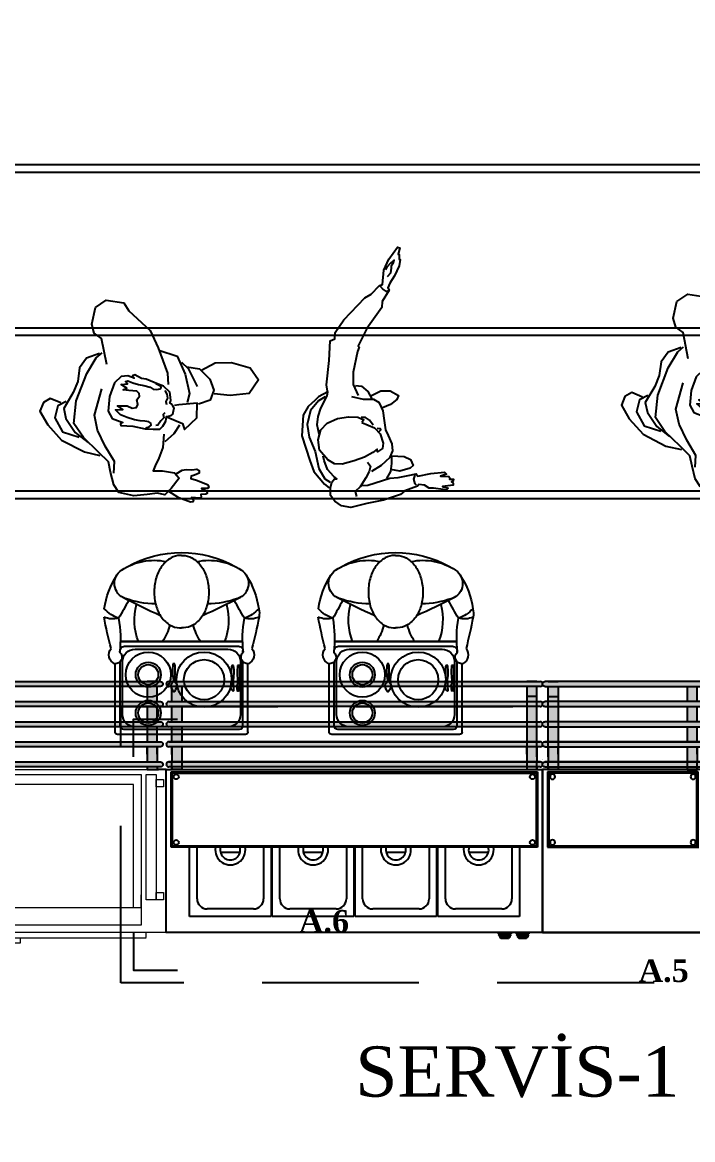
# Model space of a CAD drawing. Header units: millimetres. Extents: x 322668 to 332469, y 13187 to 20117.
# Drawn here: x 327854 to 328121.2, y 16097.1 to 16542 of the extents above; entities that cross this region are included whole.
import ezdxf
from ezdxf.enums import TextEntityAlignment as Align

# ---------------------------------------------------------------- set-up
doc = ezdxf.new("R2010")
doc.units = ezdxf.units.MM
doc.header["$LTSCALE"] = 50
doc.header["$MEASUREMENT"] = 0
doc.header["$PDMODE"] = 3
doc.header["$PDSIZE"] = -0.5
doc.linetypes.add('HIDDEN', pattern=[0.375, 0.25, -0.125])
doc.layers.get('0').update_dxf_attribs({"linetype": 'CONTINUOUS'})
doc.layers.get('DEFPOINTS').update_dxf_attribs({"linetype": 'CONTINUOUS'})
for name, color, linetype in [('alüminyum', 30, 'CONTINUOUS'), ('MIM_DOSEME', 7, 'CONTINUOUS'), ('MIM_OLCU-DIS', 1, 'CONTINUOUS'), ('OC-Mutfak_Ekipman', 252, 'CONTINUOUS'), ('OC-Tretuar', 70, 'CONTINUOUS')]:
    doc.layers.add(name, color=color, linetype=linetype)
doc.styles.add('OLCU', font='TSIMPLEX.SHX', dxfattribs={"width": 0.7})
doc.styles.add('REF', font='calibri.ttf', dxfattribs={"height": 10})
doc.styles.add('ROMANS', font='romans.shx')
doc.dimstyles.new('200-OLCU-DIŞ', dxfattribs={"dimtxt": 30, "dimasz": 10, "dimexe": 0, "dimexo": 0, "dimgap": 10, "dimtad": 1, "dimdec": 1, "dimdsep": 46, "dimtxsty": 'OLCU', "dimblk1": 'DOT', "dimblk2": 'DOT', "dimsah": 1, "dimcen": 0, "dimclrd": 7, "dimclre": 7, "dimclrt": 4, "dimadec": 0, "dimazin": 0, "dimtfac": 1, "dimtdec": 1, "dimtix": 1, "dimtmove": 2, "dimatfit": 3, "dimldrblk": 'DOT', "dimfxl": 0, "dimtolj": 1, "dimarcsym": 0})

# ---------------------------------------------------------------- blocks, each defined once
blk = doc.blocks.new('_DOT')
at = {"color": 0, "linetype": 'ByBlock'}
blk.add_line((-0.5, 0), (-1, 0), dxfattribs=at)
at = {"color": 0, "linetype": 'ByBlock', "const_width": 0.5}
blk.add_lwpolyline([(-0.25, 0, 1), (0.25, 0, 1)], format="xyb", close=True, dxfattribs=at)
blk = doc.blocks.new('*D159')
at = {"layer": 'DEFPOINTS', "color": 0}
for p in [(329577.75, 18407.96, -57.5), (327588.54, 14893), (330092.59, 14893)]:
    blk.add_point(p, dxfattribs=at)
at = {"layer": 'MIM_OLCU-DIS', "color": 7, "lineweight": -2}
for p, q in [((330052.83, 18407.96), (330092.59, 18407.96)), ((330092.59, 18397.96), (330092.59, 14903)), ((330052.59, 14893), (330092.59, 14893))]:
    blk.add_line(p, q, dxfattribs=at)
at = {"layer": 'MIM_OLCU-DIS', "color": 7, "lineweight": -2, "xscale": 10, "yscale": 10, "zscale": 10}
for p, rotation in [((330092.59, 18407.96), 90), ((330092.59, 14893), 270)]:
    blk.add_blockref('_DOT', p, dxfattribs=dict(at, rotation=rotation))
at = {"layer": 'MIM_OLCU-DIS', "color": 4, "insert": (330067.59, 16650.48), "char_height": 30, "attachment_point": 5, "rotation": 90, "style": 'OLCU'}
blk.add_mtext('\\A1;3515', dxfattribs=at)
blk = doc.blocks.new('ghggfhh')
at = {"color": 7}
blk.add_lwpolyline([(1188.71, 1333.35), (1193.71, 1333.35), (1193.71, 1333.87), (1188.71, 1333.87)], close=True, dxfattribs=at)
blk.add_lwpolyline([(1188.71, 1333), (1189.21, 1332.53), (1189.21, 1332.51, 0.414214), (1190.21, 1331.51), (1192.21, 1331.51, 0.414214), (1193.21, 1332.51), (1193.21, 1332.53), (1193.71, 1333)], format="xyb", dxfattribs=at)
for points in [[(1188.71, 1333), (1190.71, 1333)], [(1189.35, 1332.74), (1193.07, 1332.74)], [(1189.46, 1332.51), (1192.96, 1332.51)], [(1189.5, 1332.27), (1192.92, 1332.27)], [(1189.62, 1332.04), (1192.79, 1332.04)], [(1189.97, 1331.8), (1192.45, 1331.8)], [(1190.71, 1333.35), (1190.71, 1333)], [(1191.71, 1333.35), (1191.71, 1333)], [(1191.71, 1333), (1193.71, 1333)]]:
    blk.add_lwpolyline(points, dxfattribs=at)
blk = doc.blocks.new('SICAK SERVİS ÜNİTESİ-150X70X85-155')
at = {"layer": 'OC-Mutfak_Ekipman'}
h = blk.add_hatch(color=54, dxfattribs=at)
h.dxf.hatch_style = 1
h.paths.add_polyline_path([(327235.64, 17655.41), (327231.64, 17655.41), (327231.64, 17649.41), (327235.64, 17649.41)])
h.paths.add_polyline_path([(327235.64, 17647.41), (327231.64, 17647.41), (327231.64, 17641.41), (327235.64, 17641.41)])
h.paths.add_polyline_path([(327231.64, 17633.41), (327235.64, 17633.41), (327235.64, 17639.41), (327231.64, 17639.41)])
h.paths.add_polyline_path([(327235.64, 17631.41), (327231.64, 17631.41), (327231.64, 17625.41), (327235.64, 17625.41)])
h.paths.add_polyline_path([(327235.64, 17623.41), (327231.64, 17623.41), (327231.64, 17622.41), (327235.64, 17622.41)])
h.paths.add_polyline_path([(327090.16, 17649.4), (327094.16, 17649.4), (327094.16, 17655.4), (327090.16, 17655.4)])
h.paths.add_polyline_path([(327094.16, 17647.4), (327090.16, 17647.4), (327090.16, 17641.4), (327094.16, 17641.4)])
h.paths.add_polyline_path([(327094.16, 17639.4), (327090.16, 17639.4), (327090.16, 17633.4), (327094.16, 17633.4)])
h.paths.add_polyline_path([(327094.16, 17631.4), (327090.16, 17631.4), (327090.16, 17625.4), (327094.16, 17625.4)])
h.paths.add_polyline_path([(327094.16, 17623.4), (327090.16, 17623.4), (327090.16, 17622.4), (327094.16, 17622.4)])
at = {"layer": 'OC-Tretuar'}
h = blk.add_hatch(color=54, dxfattribs=at)
h.dxf.hatch_style = 1
h.paths.add_polyline_path([(327236.9, 17655.41, 0.414204), (327237.9, 17656.41, 0.414217), (327236.9, 17657.41), (327088.9, 17657.4, 0.41421), (327087.9, 17656.4, 0.414223), (327088.9, 17655.4)])
h.paths.add_polyline_path([(327236.9, 17647.41, 0.41421), (327237.9, 17648.41, 0.414223), (327236.9, 17649.41), (327088.9, 17649.4, 0.414204), (327087.9, 17648.4, 0.414217), (327088.9, 17647.4)])
h.paths.add_polyline_path([(327236.9, 17639.41, 0.41421), (327237.9, 17640.41, 0.414217), (327236.9, 17641.41), (327088.9, 17641.4, 0.41421), (327087.9, 17640.4, 0.414217), (327088.9, 17639.4)])
h.paths.add_polyline_path([(327088.9, 17633.4, 0.41421), (327087.9, 17632.4, 0.414217), (327088.9, 17631.4), (327236.9, 17631.41, 0.41421), (327237.9, 17632.41, 0.414217), (327236.9, 17633.41)])
h.paths.add_polyline_path([(327236.9, 17623.41, 0.41421), (327237.9, 17624.41, 0.414217), (327236.9, 17625.41), (327088.9, 17625.4, 0.41421), (327087.9, 17624.4, 0.414217), (327088.9, 17623.4)])
at = {"layer": 'OC-Mutfak_Ekipman', "color": 54}
for p, q in [((327087.9, 17656.4), (327087.9, 17656.4)), ((327088.9, 17657.4), (327236.9, 17657.41)), ((327236.9, 17655.41), (327088.9, 17655.4)), ((327090.16, 17657.4), (327094.16, 17657.4)), ((327090.16, 17649.4), (327090.16, 17655.4)), ((327094.16, 17655.4), (327094.16, 17649.4)), ((327235.64, 17657.41), (327231.64, 17657.41)), ((327231.64, 17655.41), (327231.64, 17649.41)), ((327235.64, 17649.41), (327235.64, 17655.41)), ((327237.76, 17656.41), (327237.76, 17656.41)), ((327237.9, 17656.41), (327237.9, 17656.41)), ((327235.64, 17651.41), (327231.64, 17651.41)), ((327087.9, 17648.4), (327087.9, 17648.4)), ((327088.9, 17649.4), (327236.9, 17649.41)), ((327236.9, 17647.41), (327088.9, 17647.4)), ((327090.16, 17641.4), (327090.16, 17647.4)), ((327094.16, 17647.4), (327094.16, 17641.4)), ((327231.64, 17649.41), (327231.64, 17643.41)), ((327231.64, 17647.41), (327231.64, 17641.41)), ((327235.64, 17643.41), (327235.64, 17649.41)), ((327235.64, 17641.41), (327235.64, 17647.41)), ((327237.76, 17648.41), (327237.76, 17648.41)), ((327237.9, 17648.41), (327237.9, 17648.41)), ((327088.9, 17641.4), (327236.9, 17641.41)), ((327231.64, 17641.41), (327231.64, 17635.41)), ((327235.64, 17635.41), (327235.64, 17641.41)), ((327087.9, 17640.4), (327087.9, 17640.4)), ((327236.9, 17639.41), (327088.9, 17639.4)), ((327090.16, 17633.4), (327090.16, 17639.4)), ((327094.16, 17639.4), (327094.16, 17633.4)), ((327231.64, 17639.41), (327231.64, 17633.41)), ((327235.64, 17633.41), (327235.64, 17639.41)), ((327237.76, 17640.41), (327237.76, 17640.41)), ((327237.9, 17640.41), (327237.9, 17640.41)), ((327087.9, 17632.4), (327087.9, 17632.4)), ((327236.9, 17633.41), (327088.9, 17633.4)), ((327088.9, 17633.4), (327236.9, 17633.41)), ((327231.64, 17633.41), (327231.64, 17627.41)), ((327235.64, 17627.41), (327235.64, 17633.41)), ((327237.76, 17632.41), (327237.76, 17632.41)), ((327237.9, 17632.41), (327237.9, 17632.41)), ((327236.9, 17631.41), (327088.9, 17631.4)), ((327090.16, 17628.4), (327090.16, 17631.4)), ((327090.16, 17631.4), (327090.16, 17625.4)), ((327094.16, 17631.4), (327094.16, 17628.4)), ((327094.16, 17631.4), (327094.16, 17625.4)), ((327231.64, 17631.41), (327231.64, 17628.41)), ((327231.64, 17628.41), (327231.64, 17631.41)), ((327231.64, 17631.41), (327231.64, 17625.41)), ((327235.64, 17628.41), (327235.64, 17631.41)), ((327235.64, 17631.41), (327235.64, 17628.41)), ((327235.64, 17631.41), (327235.64, 17625.41)), ((327087.9, 17624.4), (327087.9, 17624.4)), ((327236.9, 17625.41), (327088.9, 17625.4)), ((327088.9, 17625.4), (327236.9, 17625.41)), ((327236.9, 17623.41), (327088.9, 17623.4)), ((327090.16, 17622.4), (327090.16, 17625.4)), ((327090.16, 17623.4), (327090.16, 17622.4)), ((327094.16, 17625.4), (327094.16, 17622.4)), ((327094.16, 17623.4), (327094.16, 17622.4)), ((327231.64, 17625.41), (327231.64, 17622.41)), ((327231.64, 17623.41), (327231.64, 17622.41)), ((327235.64, 17622.41), (327235.64, 17625.41)), ((327235.64, 17623.41), (327235.64, 17622.41)), ((327237.76, 17626.41), (327237.76, 17626.41)), ((327237.76, 17624.41), (327237.76, 17624.41)), ((327237.9, 17624.41), (327237.9, 17624.41)), ((327087.85, 17622.4), (327237.85, 17622.41)), ((327087.85, 17622.4), (327237.6, 17622.41)), ((327089.85, 17621.4), (327235.85, 17621.41)), ((327089.85, 17591.4), (327089.85, 17621.4)), ((327094.16, 17622.4), (327090.16, 17622.4)), ((327090.16, 17622.4), (327094.16, 17622.4)), ((327090.35, 17620.9), (327235.35, 17620.91)), ((327090.35, 17591.9), (327090.35, 17620.9)), ((327231.64, 17622.41), (327235.64, 17622.41)), ((327231.64, 17622.41), (327235.64, 17622.41)), ((327235.35, 17620.91), (327235.35, 17591.91)), ((327235.85, 17621.41), (327235.85, 17591.41)), ((327237.85, 17622.41), (327237.86, 17557.41)), ((327237.86, 17557.41), (327237.85, 17622.41)), ((327235.35, 17591.91), (327090.35, 17591.9)), ((327235.85, 17591.41), (327089.85, 17591.4)), ((327097.17, 17563.86), (327097.17, 17591.4)), ((327100.17, 17570.86), (327100.17, 17591.4)), ((327109.54, 17589.4), (327117.3, 17589.4)), ((327119.28, 17591.4), (327111.56, 17591.4)), ((327126.67, 17591.4), (327126.67, 17570.86)), ((327129.67, 17591.4), (327129.67, 17563.86)), ((327130.17, 17563.86), (327130.17, 17591.4)), ((327133.17, 17570.86), (327133.17, 17591.4)), ((327142.54, 17589.4), (327150.3, 17589.4)), ((327152.28, 17591.41), (327144.56, 17591.41)), ((327159.67, 17591.4), (327159.67, 17570.86)), ((327162.67, 17591.4), (327162.67, 17563.86)), ((327163.17, 17563.86), (327163.17, 17591.4)), ((327166.17, 17570.86), (327166.17, 17591.4)), ((327175.54, 17589.4), (327183.3, 17589.4)), ((327185.28, 17591.41), (327177.56, 17591.41)), ((327192.67, 17591.41), (327192.67, 17570.86)), ((327195.67, 17591.41), (327195.67, 17563.86)), ((327196.17, 17563.86), (327196.17, 17591.41)), ((327199.17, 17570.86), (327199.17, 17591.41)), ((327208.54, 17589.41), (327216.3, 17589.41)), ((327218.28, 17591.41), (327210.56, 17591.41)), ((327225.67, 17591.41), (327225.67, 17570.87)), ((327228.67, 17591.41), (327228.67, 17563.87)), ((327122.67, 17566.86), (327104.17, 17566.86)), ((327155.67, 17566.86), (327137.17, 17566.86)), ((327188.67, 17566.86), (327170.17, 17566.86)), ((327221.67, 17566.87), (327203.17, 17566.86)), ((327129.67, 17563.86), (327097.17, 17563.86)), ((327162.67, 17563.86), (327130.17, 17563.86)), ((327195.67, 17563.86), (327163.17, 17563.86)), ((327228.67, 17563.87), (327196.17, 17563.86)), ((327232.48, 17557.41), (327227.48, 17557.41))]:
    blk.add_line(p, q, dxfattribs=at)
blk.add_lwpolyline([(327237.86, 17557.41), (327087.86, 17557.4), (327087.85, 17622.4), (327237.85, 17622.41)], close=True, dxfattribs=at)
for centre in [(327091.85, 17619.47), (327233.86, 17619.48), (327091.85, 17593.32), (327233.86, 17593.33)]:
    blk.add_circle(centre, 1, dxfattribs=at)
for centre, radius, start, end in [((327088.9, 17656.4), 1, 90.0037, 180.0037), ((327088.9, 17656.4), 1, 180.0037, 270.0037), ((327236.9, 17656.41), 1, 0.0037, 90.0037), ((327236.9, 17656.41), 1, 270.0037, 0.0037), ((327088.9, 17648.4), 1, 90.0037, 180.0037), ((327088.9, 17648.4), 1, 180.0037, 270.0037), ((327236.9, 17648.41), 1, 0.0037, 90.0037), ((327236.9, 17648.41), 1, 270.0037, 0.0037), ((327088.9, 17640.4), 1, 90.0037, 180.0037), ((327236.9, 17640.41), 1, 0.0037, 90.0037), ((327088.9, 17640.4), 1, 180.0037, 270.0037), ((327236.9, 17640.41), 1, 270.0037, 0.0037), ((327088.9, 17632.4), 1, 90.0037, 180.0037), ((327088.9, 17632.4), 1, 180.0037, 270.0037), ((327236.9, 17632.41), 1, 0.0037, 90.0037), ((327236.9, 17632.41), 1, 270.0037, 0.0037), ((327088.9, 17624.4), 1, 90.0037, 180.0037), ((327088.9, 17624.4), 1, 180.0037, 270.0037), ((327236.9, 17624.41), 1, 0.0037, 90.0037), ((327236.9, 17624.41), 1, 270.0037, 0.0037), ((327113.42, 17590.36), 6, 169.9941, 10.0134), ((327113.42, 17590.36), 4, 164.8558, 15.1517), ((327146.42, 17590.36), 6, 169.9941, 10.0134), ((327146.42, 17590.36), 4, 164.8558, 15.1517), ((327179.42, 17590.36), 6, 169.9941, 10.0134), ((327179.42, 17590.36), 4, 164.8558, 15.1517), ((327212.42, 17590.37), 6, 169.9941, 10.0134), ((327212.42, 17590.37), 4, 164.8558, 15.1517), ((327104.17, 17570.86), 4, 180.0037, 270.0037), ((327122.67, 17570.86), 4, 270.0037, 0.0037), ((327137.17, 17570.86), 4, 180.0037, 270.0037), ((327155.67, 17570.86), 4, 270.0037, 0.0037), ((327170.17, 17570.86), 4, 180.0037, 270.0037), ((327188.67, 17570.86), 4, 270.0037, 0.0037), ((327203.17, 17570.86), 4, 180.0037, 270.0037), ((327221.67, 17570.87), 4, 270.0037, 0.0037)]:
    blk.add_arc(centre, radius, start, end, dxfattribs=at)
at = {"layer": 'OC-Mutfak_Ekipman', "color": 54, "extrusion": (0, 0, -1), "zscale": -1, "rotation": 359.9962651631528}
for p in [(-328414.16, 16223.61), (-328421.27, 16223.61)]:
    blk.add_blockref('ghggfhh', p, dxfattribs=at)
blk = doc.blocks.new('140X70X160 SOĞUK TEŞHİR ÜNİTESİ')
at = {"layer": 'OC-Mutfak_Ekipman'}
h = blk.add_hatch(color=54, dxfattribs=at)
h.dxf.hatch_style = 1
h.paths.add_polyline_path([(327275.76, 17385.45), (327279.76, 17385.45), (327279.76, 17391.45), (327275.76, 17391.45)])
h.paths.add_polyline_path([(327275.76, 17393.45), (327279.76, 17393.45), (327279.76, 17399.45), (327275.76, 17399.45)])
h.paths.add_polyline_path([(327279.76, 17407.45), (327275.76, 17407.45), (327275.76, 17401.45), (327279.76, 17401.45)])
h.paths.add_polyline_path([(327279.76, 17415.45), (327275.76, 17415.45), (327275.76, 17409.45), (327279.76, 17409.45)])
h.paths.add_polyline_path([(327275.76, 17418.45), (327275.76, 17417.45), (327279.76, 17417.45), (327279.76, 17418.45)])
h.paths.add_polyline_path([(327146.28, 17391.46), (327146.28, 17385.46), (327150.28, 17385.46), (327150.28, 17391.46)])
h.paths.add_polyline_path([(327146.28, 17393.46), (327150.28, 17393.46), (327150.29, 17399.46), (327146.29, 17399.46)])
h.paths.add_polyline_path([(327146.29, 17401.46), (327150.29, 17401.46), (327150.29, 17407.46), (327146.29, 17407.46)])
h.paths.add_polyline_path([(327146.29, 17409.46), (327150.29, 17409.46), (327150.29, 17415.46), (327146.29, 17415.46)])
h.paths.add_polyline_path([(327146.29, 17417.46), (327150.29, 17417.46), (327150.29, 17418.46), (327146.29, 17418.46)])
at = {"layer": 'OC-Tretuar'}
h = blk.add_hatch(color=54, dxfattribs=at)
h.dxf.hatch_style = 1
h.paths.add_polyline_path([(327145.02, 17385.46, 0.414211), (327144.02, 17384.46, 0.414212), (327145.02, 17383.46), (327281.02, 17383.45, 0.414215), (327282.02, 17384.45, 0.414216), (327281.02, 17385.45)])
h.paths.add_polyline_path([(327145.02, 17393.46, 0.414215), (327144.02, 17392.46, 0.414216), (327145.02, 17391.46), (327281.02, 17391.45, 0.414211), (327282.02, 17392.45, 0.414212), (327281.02, 17393.45)])
h.paths.add_polyline_path([(327145.02, 17401.46, 0.414215), (327144.02, 17400.46, 0.414212), (327145.02, 17399.46), (327281.02, 17399.45, 0.414215), (327282.02, 17400.45, 0.414212), (327281.02, 17401.45)])
h.paths.add_polyline_path([(327281.02, 17407.45, 0.414215), (327282.02, 17408.45, 0.414212), (327281.02, 17409.45), (327145.02, 17409.46, 0.414215), (327144.02, 17408.46, 0.414212), (327145.02, 17407.46)])
h.paths.add_polyline_path([(327145.02, 17417.46, 0.414215), (327144.02, 17416.46, 0.414212), (327145.02, 17415.46), (327281.02, 17415.45, 0.414215), (327282.02, 17416.45, 0.414212), (327281.02, 17417.45)])
at = {"layer": 'OC-Mutfak_Ekipman', "color": 54, "lineweight": 15}
for p, q in [((327151.26, 17485.49, 237.77), (327151.26, 17483.46, 237.77)), ((327151.26, 17485.46, 237.77), (327151.26, 17483.46, 237.77)), ((327213.29, 17485.49, 237.77), (327151.29, 17485.49, 237.77)), ((327151.29, 17485.46, 237.77), (327151.29, 17483.46, 237.77)), ((327201.29, 17487.49, 237.77), (327201.29, 17485.49, 237.77)), ((327211.29, 17487.49, 237.77), (327201.29, 17487.49, 237.77)), ((327211.29, 17485.49, 237.77), (327211.29, 17487.49, 237.77)), ((327213.29, 17483.46, 237.77), (327213.29, 17485.49, 237.77)), ((327213.29, 17485.49, 237.77), (327275.29, 17485.48, 237.77)), ((327213.29, 17483.46, 237.77), (327213.29, 17485.49, 237.77)), ((327215.29, 17485.49, 237.77), (327215.29, 17487.49, 237.77)), ((327215.29, 17487.49, 237.77), (327225.29, 17487.49, 237.77)), ((327225.29, 17487.49, 237.77), (327225.29, 17485.49, 237.77)), ((327275.29, 17485.45, 237.77), (327275.29, 17483.45, 237.77)), ((327283.29, 17483.45, 237.77), (327143.29, 17483.46, 237.77)), ((327143.29, 17483.46, 237.77), (327143.29, 17418.46, 237.77)), ((327273.29, 17480.45, 237.77), (327153.29, 17480.46, 237.77)), ((327153.29, 17480.46, 237.77), (327153.29, 17420.46, 237.77)), ((327273.29, 17420.45, 237.77), (327273.29, 17480.45, 237.77)), ((327283.29, 17418.45, 237.77), (327283.29, 17483.45, 237.77)), ((327153.29, 17458.46, 237.77), (327153.29, 17473.46, 237.77)), ((327153.29, 17473.46, 237.77), (327273.29, 17473.45, 237.77)), ((327157.29, 17456.46, 237.77), (327157.29, 17473.46, 237.77)), ((327157.29, 17473.46, 237.77), (327270.29, 17473.45, 237.77)), ((327270.29, 17473.45, 237.77), (327270.29, 17466.45, 237.77)), ((327273.29, 17473.45, 237.77), (327273.29, 17468.45, 237.77)), ((327144.29, 17470.46, 237.77), (327144.29, 17467.46, 237.77)), ((327147.29, 17470.46, 237.77), (327144.29, 17470.46, 237.77)), ((327151.29, 17470.46, 237.77), (327147.29, 17470.46, 237.77)), ((327147.29, 17470.46, 237.77), (327147.29, 17420.46, 237.77)), ((327147.29, 17467.46, 237.77), (327147.29, 17470.46, 237.77)), ((327151.29, 17420.46, 237.77), (327151.29, 17470.46, 237.77)), ((327279.29, 17470.45, 237.77), (327275.29, 17470.45, 237.77)), ((327275.29, 17470.45, 237.77), (327275.29, 17420.45, 237.77)), ((327279.29, 17420.45, 237.77), (327279.29, 17470.45, 237.77)), ((327282.29, 17470.45, 237.77), (327279.29, 17470.45, 237.77)), ((327279.29, 17470.45, 237.77), (327279.29, 17467.45, 237.77)), ((327279.29, 17467.45, 237.77), (327282.29, 17467.45, 237.77)), ((327282.29, 17467.45, 237.77), (327282.29, 17470.45, 237.77)), ((327270.29, 17466.45, 237.77), (327270.29, 17424.45, 237.77)), ((327157.29, 17424.46, 237.77), (327157.29, 17456.46, 237.77)), ((327157.29, 17424.46, 237.77), (327153.29, 17424.46, 237.77)), ((327270.29, 17424.45, 237.77), (327157.29, 17424.46, 237.77)), ((327282.29, 17425.45, 237.77), (327279.29, 17425.45, 237.77)), ((327279.29, 17425.45, 237.77), (327279.29, 17422.45, 237.77)), ((327282.29, 17422.45, 237.77), (327282.29, 17425.45, 237.77)), ((327143.29, 17418.46, 237.77), (327283.29, 17418.45, 237.77)), ((327147.29, 17420.46, 237.77), (327151.29, 17420.46, 237.77)), ((327153.29, 17420.46, 237.77), (327273.29, 17420.45, 237.77)), ((327275.29, 17420.45, 237.77), (327279.29, 17420.45, 237.77)), ((327277.29, 17418.45, 237.77), (327281.29, 17418.45, 237.77)), ((327279.29, 17422.45, 237.77), (327282.29, 17422.45, 237.77))]:
    blk.add_line(p, q, dxfattribs=at)
at = {"layer": 'OC-Mutfak_Ekipman', "color": 54}
for p, q in [((327144.29, 17467.46, 237.77), (327147.29, 17467.46, 237.77)), ((327147.29, 17425.46, 237.77), (327144.29, 17425.46, 237.77)), ((327144.29, 17425.46, 237.77), (327144.29, 17422.46, 237.77)), ((327147.29, 17422.46, 237.77), (327147.29, 17425.46, 237.77)), ((327144.29, 17422.46, 237.77), (327147.29, 17422.46, 237.77)), ((327146.29, 17417.46, 237.77), (327146.29, 17418.46, 237.77)), ((327146.29, 17418.46, 237.77), (327150.29, 17418.46, 237.77)), ((327150.29, 17417.46, 237.77), (327150.29, 17418.46, 237.77)), ((327150.81, 17418.46, 237.77), (327154.81, 17418.46, 237.77)), ((327275.76, 17417.45, 237.77), (327275.76, 17418.45, 237.77)), ((327275.76, 17418.45, 237.77), (327279.76, 17418.45, 237.77)), ((327276.29, 17418.45, 237.77), (327280.29, 17418.45, 237.77)), ((327279.76, 17417.45, 237.77), (327279.76, 17418.45, 237.77)), ((327144.02, 17416.46, 237.77), (327144.02, 17416.46, 237.77)), ((327281.02, 17417.45, 237.77), (327145.02, 17417.46, 237.77)), ((327145.02, 17415.46, 237.77), (327281.02, 17415.45, 237.77)), ((327146.29, 17409.46, 237.77), (327146.29, 17415.46, 237.77)), ((327150.29, 17409.46, 237.77), (327150.29, 17415.46, 237.77)), ((327275.76, 17409.45, 237.77), (327275.76, 17415.45, 237.77)), ((327279.76, 17409.45, 237.77), (327279.76, 17415.45, 237.77)), ((327281.89, 17416.45, 237.77), (327281.89, 17416.45, 237.77)), ((327282.02, 17416.45, 237.77), (327282.02, 17416.45, 237.77)), ((327282.55, 17416.45, 237.77), (327282.55, 17416.45, 237.77)), ((327281.02, 17409.45, 237.77), (327145.02, 17409.46, 237.77)), ((327146.29, 17412.46, 237.77), (327146.29, 17409.46, 237.77)), ((327150.29, 17409.46, 237.77), (327150.29, 17412.46, 237.77)), ((327275.76, 17409.45, 237.77), (327275.76, 17412.45, 237.77)), ((327275.76, 17412.45, 237.77), (327275.76, 17409.45, 237.77)), ((327279.76, 17412.45, 237.77), (327279.76, 17409.45, 237.77)), ((327279.76, 17409.45, 237.77), (327279.76, 17412.45, 237.77)), ((327144.02, 17408.46, 237.77), (327144.02, 17408.46, 237.77)), ((327145.02, 17407.46, 237.77), (327281.02, 17407.45, 237.77)), ((327146.29, 17407.46, 237.77), (327146.29, 17401.46, 237.77)), ((327150.29, 17401.46, 237.77), (327150.29, 17407.46, 237.77)), ((327275.76, 17401.45, 237.77), (327275.76, 17407.45, 237.77)), ((327279.76, 17407.45, 237.77), (327279.76, 17401.45, 237.77)), ((327281.89, 17408.45, 237.77), (327281.89, 17408.45, 237.77)), ((327282.02, 17408.45, 237.77), (327282.02, 17408.45, 237.77)), ((327144.02, 17400.46, 237.77), (327144.02, 17400.46, 237.77)), ((327281.02, 17401.45, 237.77), (327145.02, 17401.46, 237.77)), ((327281.89, 17400.45, 237.77), (327281.89, 17400.45, 237.77)), ((327282.02, 17400.45, 237.77), (327282.02, 17400.45, 237.77)), ((327145.02, 17399.46, 237.77), (327281.02, 17399.45, 237.77)), ((327146.29, 17399.46, 237.77), (327146.28, 17393.46, 237.77)), ((327150.28, 17393.46, 237.77), (327150.29, 17399.46, 237.77)), ((327275.76, 17393.45, 237.77), (327275.76, 17399.45, 237.77)), ((327279.76, 17399.45, 237.77), (327279.76, 17393.45, 237.77)), ((327144.02, 17392.46, 237.77), (327144.02, 17392.46, 237.77)), ((327281.02, 17393.45, 237.77), (327145.02, 17393.46, 237.77)), ((327145.02, 17391.46, 237.77), (327281.02, 17391.45, 237.77)), ((327146.28, 17391.46, 237.77), (327146.28, 17385.46, 237.77)), ((327150.28, 17385.46, 237.77), (327150.28, 17391.46, 237.77)), ((327281.88, 17392.45, 237.77), (327281.88, 17392.45, 237.77)), ((327282.02, 17392.45, 237.77), (327282.02, 17392.45, 237.77)), ((327275.76, 17385.45, 237.77), (327275.76, 17391.45, 237.77)), ((327279.76, 17391.45, 237.77), (327279.76, 17385.45, 237.77)), ((327144.02, 17384.46, 237.77), (327144.02, 17384.46, 237.77)), ((327281.02, 17385.45, 237.77), (327145.02, 17385.46, 237.77)), ((327145.02, 17383.46, 237.77), (327281.02, 17383.45, 237.77)), ((327146.28, 17383.46, 237.77), (327150.28, 17383.46, 237.77)), ((327279.76, 17383.45, 237.77), (327275.76, 17383.45, 237.77)), ((327281.88, 17384.45, 237.77), (327281.88, 17384.45, 237.77)), ((327282.02, 17384.45, 237.77), (327282.02, 17384.45, 237.77))]:
    blk.add_line(p, q, dxfattribs=at)
for centre, start, end in [((327145.02, 17416.46, 237.77), 89.9956, 179.9956), ((327145.02, 17416.46, 237.77), 179.9956, 269.9956), ((327281.02, 17416.45, 237.77), 359.9956, 89.9956), ((327281.02, 17416.45, 237.77), 269.9956, 359.9956), ((327145.02, 17408.46, 237.77), 89.9956, 179.9956), ((327281.02, 17408.45, 237.77), 359.9956, 89.9956), ((327145.02, 17408.46, 237.77), 179.9956, 269.9956), ((327281.02, 17408.45, 237.77), 269.9956, 359.9956), ((327145.02, 17400.46, 237.77), 89.9956, 179.9956), ((327145.02, 17400.46, 237.77), 179.9956, 269.9956), ((327281.02, 17400.45, 237.77), 359.9956, 89.9956), ((327281.02, 17400.45, 237.77), 269.9956, 359.9956), ((327145.02, 17392.46, 237.77), 89.9956, 179.9956), ((327145.02, 17392.46, 237.77), 179.9956, 269.9956), ((327281.02, 17392.45, 237.77), 359.9956, 89.9956), ((327281.02, 17392.45, 237.77), 269.9956, 359.9956), ((327145.02, 17384.46, 237.77), 89.9956, 179.9956), ((327145.02, 17384.46, 237.77), 179.9956, 269.9956), ((327281.02, 17384.45, 237.77), 359.9956, 89.9956), ((327281.02, 17384.45, 237.77), 269.9956, 359.9956)]:
    blk.add_arc(centre, 1, start, end, dxfattribs=at)
at = {"layer": 'OC-Tretuar', "color": 54}
for p, q in [((327143.29, 17418.46, 237.77), (327146.29, 17418.46, 237.77)), ((327283.29, 17418.45, 237.77), (327280.29, 17418.45, 237.77))]:
    blk.add_line(p, q, dxfattribs=at)
blk = doc.blocks.new('NÖTR-64')
at = {"layer": 'OC-Mutfak_Ekipman'}
h = blk.add_hatch(color=54, dxfattribs=at)
h.dxf.hatch_style = 1
h.paths.add_polyline_path([(327422.76, 17385.47), (327426.76, 17385.47), (327426.76, 17391.47), (327422.76, 17391.47)])
h.paths.add_polyline_path([(327422.76, 17393.47), (327426.76, 17393.47), (327426.76, 17399.47), (327422.76, 17399.47)])
h.paths.add_polyline_path([(327426.76, 17407.47), (327422.76, 17407.47), (327422.76, 17401.47), (327426.76, 17401.47)])
h.paths.add_polyline_path([(327422.76, 17409.47), (327426.76, 17409.47), (327426.76, 17415.47), (327422.76, 17415.47)])
h.paths.add_polyline_path([(327422.76, 17417.47), (327426.76, 17417.47), (327426.76, 17418.47), (327422.76, 17418.47)])
h.paths.add_polyline_path([(327482.24, 17391.47), (327478.24, 17391.47), (327478.24, 17385.47), (327482.24, 17385.47)])
h.paths.add_polyline_path([(327478.24, 17393.47), (327482.24, 17393.47), (327482.24, 17399.47), (327478.24, 17399.47)])
h.paths.add_polyline_path([(327478.24, 17401.47), (327482.24, 17401.47), (327482.24, 17407.47), (327478.24, 17407.47)])
h.paths.add_polyline_path([(327478.24, 17409.47), (327482.24, 17409.47), (327482.24, 17415.47), (327478.24, 17415.47)])
h.paths.add_polyline_path([(327478.24, 17417.47), (327482.24, 17417.47), (327482.24, 17418.47), (327478.24, 17418.47)])
at = {"layer": 'OC-Tretuar'}
h = blk.add_hatch(color=54, dxfattribs=at)
h.dxf.hatch_style = 1
h.paths.add_polyline_path([(327484.5, 17384.47, 0.414218), (327483.5, 17385.47), (327421.5, 17385.47, 0.414209), (327420.5, 17384.47, 0.414214), (327421.5, 17383.47), (327483.5, 17383.47, 0.414214)])
h.paths.add_polyline_path([(327484.5, 17392.47, 0.414214), (327483.5, 17393.47), (327421.5, 17393.47, 0.414214), (327420.5, 17392.47, 0.414218), (327421.5, 17391.47), (327483.5, 17391.47, 0.414209)])
h.paths.add_polyline_path([(327484.5, 17400.47, 0.414214), (327483.5, 17401.47), (327421.5, 17401.47, 0.414214), (327420.5, 17400.47, 0.414214), (327421.5, 17399.47), (327483.5, 17399.47, 0.414214)])
h.paths.add_polyline_path([(327484.5, 17408.47, 0.414214), (327483.5, 17409.47), (327421.5, 17409.47, 0.414214), (327420.5, 17408.47, 0.414214), (327421.5, 17407.47), (327483.5, 17407.47, 0.414214)])
h.paths.add_polyline_path([(327484.5, 17416.47, 0.414214), (327483.5, 17417.47), (327421.5, 17417.47, 0.414214), (327420.5, 17416.47, 0.414214), (327421.5, 17415.47), (327483.5, 17415.47, 0.414214)])
at = {"color": 54}
for p, q in [((327484.55, 17483.47, 237.77), (327420.55, 17483.47, 237.77)), ((327420.55, 17483.47, 237.77), (327484.55, 17483.47, 237.77))]:
    blk.add_line(p, q, dxfattribs=at)
at = {"layer": 'OC-Mutfak_Ekipman', "color": 54}
for p, q in [((327420.55, 17483.47, 237.77), (327484.55, 17483.47, 237.77)), ((327420.55, 17418.47, 237.77), (327420.55, 17483.47, 237.77)), ((327420.55, 17483.47, 237.77), (327420.55, 17418.47, 237.77)), ((327425.93, 17483.47, 237.77), (327430.93, 17483.47, 237.77)), ((327422.55, 17449.47, 237.77), (327482.55, 17449.47, 237.77)), ((327422.55, 17419.47, 237.77), (327422.55, 17449.47, 237.77)), ((327465.38, 17449.47, 237.77), (327481.85, 17449.47, 237.77)), ((327482.13, 17449.47, 237.77), (327471.85, 17449.47, 237.77)), ((327475.13, 17449.47, 237.77), (327482.85, 17449.47, 237.77)), ((327482.55, 17449.47, 237.77), (327482.55, 17419.47, 237.77)), ((327423.05, 17419.97, 237.77), (327423.05, 17448.97, 237.77)), ((327423.05, 17448.97, 237.77), (327482.05, 17448.97, 237.77)), ((327482.05, 17448.97, 237.77), (327482.05, 17419.97, 237.77)), ((327484.55, 17418.47, 237.77), (327420.55, 17418.47, 237.77)), ((327484.55, 17418.47, 237.77), (327420.8, 17418.47, 237.77)), ((327482.55, 17419.47, 237.77), (327422.55, 17419.47, 237.77)), ((327422.76, 17418.47, 237.77), (327422.76, 17415.47, 237.77)), ((327426.76, 17418.47, 237.77), (327422.76, 17418.47, 237.77)), ((327426.76, 17418.47, 237.77), (327422.76, 17418.47, 237.77)), ((327422.76, 17417.47, 237.77), (327422.76, 17418.47, 237.77)), ((327482.05, 17419.97, 237.77), (327423.05, 17419.97, 237.77)), ((327426.76, 17415.47, 237.77), (327426.76, 17418.47, 237.77)), ((327426.76, 17417.47, 237.77), (327426.76, 17418.47, 237.77)), ((327478.24, 17415.47, 237.77), (327478.24, 17418.47, 237.77)), ((327478.24, 17418.47, 237.77), (327482.24, 17418.47, 237.77)), ((327482.24, 17418.47, 237.77), (327478.24, 17418.47, 237.77)), ((327478.24, 17417.47, 237.77), (327478.24, 17418.47, 237.77)), ((327482.24, 17418.47, 237.77), (327482.24, 17415.47, 237.77)), ((327482.24, 17417.47, 237.77), (327482.24, 17418.47, 237.77)), ((327420.5, 17416.47, 237.77), (327420.5, 17416.47, 237.77)), ((327420.64, 17416.47, 237.77), (327420.64, 17416.47, 237.77)), ((327420.64, 17414.47, 237.77), (327420.64, 17414.47, 237.77)), ((327421.5, 17417.47, 237.77), (327483.5, 17417.47, 237.77)), ((327421.5, 17415.47, 237.77), (327483.5, 17415.47, 237.77)), ((327483.5, 17415.47, 237.77), (327421.5, 17415.47, 237.77)), ((327422.76, 17409.47, 237.77), (327422.76, 17415.47, 237.77)), ((327426.76, 17409.47, 237.77), (327426.76, 17415.47, 237.77)), ((327478.24, 17409.47, 237.77), (327478.24, 17415.47, 237.77)), ((327482.24, 17409.47, 237.77), (327482.24, 17415.47, 237.77)), ((327484.5, 17416.47, 237.77), (327484.5, 17416.47, 237.77)), ((327421.5, 17409.47, 237.77), (327483.5, 17409.47, 237.77)), ((327422.76, 17413.47, 237.77), (327422.76, 17407.47, 237.77)), ((327422.76, 17412.47, 237.77), (327422.76, 17409.47, 237.77)), ((327422.76, 17409.47, 237.77), (327422.76, 17412.47, 237.77)), ((327426.76, 17407.47, 237.77), (327426.76, 17413.47, 237.77)), ((327426.76, 17409.47, 237.77), (327426.76, 17412.47, 237.77)), ((327426.76, 17412.47, 237.77), (327426.76, 17409.47, 237.77)), ((327478.24, 17409.47, 237.77), (327478.24, 17412.47, 237.77)), ((327482.24, 17412.47, 237.77), (327482.24, 17409.47, 237.77)), ((327420.5, 17408.47, 237.77), (327420.5, 17408.47, 237.77)), ((327420.64, 17408.47, 237.77), (327420.64, 17408.47, 237.77)), ((327421.5, 17407.47, 237.77), (327483.5, 17407.47, 237.77)), ((327483.5, 17407.47, 237.77), (327421.5, 17407.47, 237.77)), ((327422.76, 17407.47, 237.77), (327422.76, 17401.47, 237.77)), ((327422.76, 17405.47, 237.77), (327422.76, 17399.47, 237.77)), ((327426.76, 17401.47, 237.77), (327426.76, 17407.47, 237.77)), ((327426.76, 17399.47, 237.77), (327426.76, 17405.47, 237.77)), ((327478.24, 17401.47, 237.77), (327478.24, 17407.47, 237.77)), ((327482.24, 17407.47, 237.77), (327482.24, 17401.47, 237.77)), ((327484.5, 17408.47, 237.77), (327484.5, 17408.47, 237.77)), ((327420.5, 17400.47, 237.77), (327420.5, 17400.47, 237.77)), ((327420.64, 17400.47, 237.77), (327420.64, 17400.47, 237.77)), ((327421.5, 17401.47, 237.77), (327483.5, 17401.47, 237.77)), ((327484.5, 17400.47, 237.77), (327484.5, 17400.47, 237.77)), ((327483.5, 17399.47, 237.77), (327421.5, 17399.47, 237.77)), ((327422.76, 17399.47, 237.77), (327422.76, 17393.47, 237.77)), ((327422.76, 17397.47, 237.77), (327422.76, 17391.47, 237.77)), ((327426.76, 17393.47, 237.77), (327426.76, 17399.47, 237.77)), ((327426.76, 17391.47, 237.77), (327426.76, 17397.47, 237.77)), ((327478.24, 17393.47, 237.77), (327478.24, 17399.47, 237.77)), ((327482.24, 17399.47, 237.77), (327482.24, 17393.47, 237.77)), ((327420.5, 17392.47, 237.77), (327420.5, 17392.47, 237.77)), ((327420.64, 17392.47, 237.77), (327420.64, 17392.47, 237.77)), ((327421.5, 17393.47, 237.77), (327483.5, 17393.47, 237.77)), ((327483.5, 17391.47, 237.77), (327421.5, 17391.47, 237.77)), ((327422.76, 17391.47, 237.77), (327422.76, 17385.47, 237.77)), ((327426.76, 17385.47, 237.77), (327426.76, 17391.47, 237.77)), ((327478.24, 17385.47, 237.77), (327478.24, 17391.47, 237.77)), ((327482.24, 17391.47, 237.77), (327482.24, 17385.47, 237.77)), ((327484.5, 17392.47, 237.77), (327484.5, 17392.47, 237.77)), ((327422.76, 17389.47, 237.77), (327426.76, 17389.47, 237.77)), ((327420.5, 17384.47, 237.77), (327420.5, 17384.47, 237.77)), ((327420.64, 17384.47, 237.77), (327420.64, 17384.47, 237.77)), ((327421.5, 17385.47, 237.77), (327483.5, 17385.47, 237.77)), ((327483.5, 17383.47, 237.77), (327421.5, 17383.47, 237.77)), ((327422.76, 17383.47, 237.77), (327426.76, 17383.47, 237.77)), ((327482.24, 17383.47, 237.77), (327478.24, 17383.47, 237.77)), ((327484.5, 17384.47, 237.77), (327484.5, 17384.47, 237.77))]:
    blk.add_line(p, q, dxfattribs=at)
at = {"layer": 'OC-Mutfak_Ekipman', "color": 54, "elevation": 237.77}
blk.add_lwpolyline([(327420.55, 17483.47), (327484.55, 17483.47), (327484.55, 17418.47), (327420.55, 17418.47)], close=True, dxfattribs=at)
at = {"layer": 'OC-Mutfak_Ekipman', "color": 54}
for centre in [(327424.55, 17447.55, 237.77), (327480.56, 17447.55, 237.77), (327424.55, 17421.4, 237.77), (327480.56, 17421.4, 237.77)]:
    blk.add_circle(centre, 1, dxfattribs=at)
for centre, start, end in [((327421.5, 17416.47, 237.77), 90, 180), ((327421.5, 17416.47, 237.77), 180, 270), ((327483.5, 17416.47, 237.77), 0, 90), ((327483.5, 17416.47, 237.77), 270, 0), ((327421.5, 17408.47, 237.77), 90, 180), ((327483.5, 17408.47, 237.77), 0, 90), ((327421.5, 17408.47, 237.77), 180, 270), ((327483.5, 17408.47, 237.77), 270, 0), ((327421.5, 17400.47, 237.77), 90, 180), ((327421.5, 17400.47, 237.77), 180, 270), ((327483.5, 17400.47, 237.77), 0, 90), ((327483.5, 17400.47, 237.77), 270, 0), ((327421.5, 17392.47, 237.77), 90, 180), ((327421.5, 17392.47, 237.77), 180, 270), ((327483.5, 17392.47, 237.77), 0, 90), ((327483.5, 17392.47, 237.77), 270, 0), ((327421.5, 17384.47, 237.77), 90, 180), ((327421.5, 17384.47, 237.77), 180, 270), ((327483.5, 17384.47, 237.77), 0, 90), ((327483.5, 17384.47, 237.77), 270, 0)]:
    blk.add_arc(centre, 1, start, end, dxfattribs=at)
blk = doc.blocks.new('OTD-400')
at = {"color": 7, "linetype": 'HIDDEN', "ltscale": 5, "elevation": 237.77}
blk.add_lwpolyline([(327524.96, 17498.47), (327124.96, 17498.47), (327124.96, 17388.47), (327524.96, 17388.47)], close=True, dxfattribs=at)
at = {"color": 7, "elevation": 237.77}
for points in [[(327129.96, 17478.47), (327129.96, 17493.47), (327147.46, 17493.47)], [(327129.96, 17408.47), (327129.96, 17393.47), (327147.46, 17393.47)]]:
    blk.add_lwpolyline(points, dxfattribs=at)
at = {"color": 7, "style": 'ROMANS', "width": 0.8}
blk.add_attdef('NO', text='', height=10, dxfattribs=at).set_placement((327138.1, 17487.48, 237.77), align=Align.MIDDLE)
blk = doc.blocks.new('insan')
at = {"color": 7, "extrusion": (0, 0, -1)}
for p, q in [((6418.02, 3168.36), (6445.1, 3168.36)), ((6416.95, 3116.4), (6416.95, 3167.32)), ((6418.95, 3118.86), (6418.95, 3164.86)), ((6420.45, 3166.36), (6445.86, 3166.36)), ((6449.56, 3166.36), (6450.45, 3166.36)), ((6451.95, 3118.86), (6451.95, 3164.86)), ((6453.95, 3117.5), (6453.95, 3166.22)), ((6418.02, 3115.36), (6445.1, 3115.36)), ((6420.45, 3117.36), (6445.86, 3117.36)), ((6449.56, 3117.36), (6450.45, 3117.36))]:
    blk.add_line(p, q, dxfattribs=at)
at = {"color": 7}
for p, q in [((6445.03, 3144.54), (6445.03, 3145.28)), ((6444.42, 3121.08), (6444.42, 3121.82)), ((6444.42, 3118.78), (6444.42, 3119.52))]:
    blk.add_line(p, q, dxfattribs=at)
blk.add_lwpolyline([(6445.95, 3118.36), (6424.95, 3118.36, -0.414214), (6419.95, 3123.36), (6419.95, 3160.36, -0.414214), (6424.95, 3165.36), (6445.95, 3165.36, -0.414214), (6450.95, 3160.36), (6450.95, 3123.36, -0.414214)], format="xyb", close=True, dxfattribs=at)
for points in [[(6453.95, 3166.22), (6453.95, 3117.5)], [(6434.04, 3144.7), (6433.91, 3144.84), (6433.91, 3144.97), (6434.04, 3145.12)], [(6435.94, 3119.76), (6435.63, 3119.78), (6435.28, 3119.76), (6434.36, 3119.63), (6434.36, 3119.6)], [(6435.94, 3119.49), (6435.63, 3119.47), (6435.28, 3119.49), (6434.36, 3119.53), (6434.36, 3119.61)], [(6435.94, 3119.29), (6435.63, 3119.3), (6435.28, 3119.29), (6434.36, 3119.24), (6434.36, 3119.16)], [(6435.94, 3119.02), (6435.63, 3119), (6435.28, 3119.02), (6434.36, 3119.14), (6434.36, 3119.17)], [(6435.94, 3118.82), (6435.63, 3118.83), (6435.28, 3118.82), (6434.36, 3118.77), (6434.36, 3118.69)], [(6435.94, 3118.55), (6435.63, 3118.53), (6435.28, 3118.55), (6434.36, 3118.67), (6434.36, 3118.7)]]:
    blk.add_lwpolyline(points, dxfattribs=at)
at = {"color": 7, "extrusion": (0, 0, -1)}
for points in [[(-6488.23, 3141.86, -0.0182), (-6488.21, 3142.29, -0.132444), (-6487.25, 3146.03, -0.106688), (-6484.09, 3149.6, -0.083199), (-6479.64, 3151.84, -0.071851), (-6473.94, 3152.73, -0.071851), (-6468.23, 3151.99, -0.083199), (-6463.72, 3149.86, -0.106688), (-6460.47, 3146.38, -0.132444), (-6459.41, 3142.66, -0.027194), (-6459.44, 3141.86, -0.106688)], [(-6488.23, 3141.86, 0.0182), (-6488.21, 3141.43, 0.132444), (-6487.25, 3137.69, 0.106688), (-6484.09, 3134.12, 0.083199), (-6479.64, 3131.88, 0.071851), (-6473.94, 3130.98, 0.071851), (-6468.23, 3131.73, 0.083199), (-6463.72, 3133.86, 0.106688), (-6460.47, 3137.34, 0.132444), (-6459.41, 3141.05, 0.027194), (-6459.44, 3141.86, 0.106688)]]:
    blk.add_lwpolyline(points, format="xyb", dxfattribs=at)
at = {"color": 7}
for centre, radius in [((6440.77, 3155.11), 9), ((6425.52, 3155.11), 5), ((6425.52, 3155.11), 4), ((6440.77, 3155.11), 5), ((6440.77, 3155.11), 4), ((6438.77, 3132.87), 11), ((6438.77, 3132.87), 8)]:
    blk.add_circle(centre, radius, dxfattribs=at)
at = {"color": 7, "extrusion": (0, 0, -1)}
for centre, radius, start, end in [((-6503.67, 2965.5), 211.07, 75.5925, 79.0832), ((-6471.69, 3169.2), 8.74, 344.8699, 23.9155), ((-6475.36, 3163), 12.73, 17.9406, 49.1174), ((-6462.32, 3139.48), 33.48, 98.0908, 122.6929), ((-6418.01, 3167.3), 1.06, 0.7469, 90.7469), ((-6447.71, 3168.2), 2.61, 220.1096, 6.9298), ((-6448.68, 3166.89), 3.92, 24.5005, 129.0625), ((-6477.1, 3162.24), 6.34, 19.4299, 146.2696), ((-6420.45, 3164.86), 1.5, 0, 90), ((-6455.09, 3212.98), 46.77, 259.9533, 276.6151), ((-6450.45, 3164.86), 1.5, 90, 180), ((-6519.58, 3259.23), 108.14, 297.1029, 301.3925), ((-6645.12, 3071.67), 197.21, 23.462, 28.3495), ((-6506.95, 3151.71), 37.99, 0.7058, 19.4299), ((-6463.01, 3152.83), 23.29, 146.2696, 191.8437), ((-6445.38, 3141.86), 44.02, 150.4943, 209.5057), ((-6462.6, 3136.72), 23.91, 68.7824, 104.8017), ((-6466.75, 3169.93), 24.21, 284.8345, 301.92), ((-6466.75, 3113.78), 24.21, 58.08, 75.1655), ((-6645.12, 3212.05), 197.21, 331.6505, 336.538), ((-6463.01, 3130.89), 23.29, 168.1563, 213.7304), ((-6506.95, 3132.01), 37.99, 340.5701, 359.2942), ((-6462.6, 3147), 23.91, 255.1983, 291.2176), ((-6420.45, 3118.86), 1.5, 270, 0), ((-6450.45, 3118.86), 1.5, 180, 270), ((-6519.58, 3024.48), 108.14, 58.6075, 62.8971), ((-6477.1, 3121.48), 6.34, 213.7304, 340.5701), ((-6418.01, 3116.42), 1.06, 269.2531, 359.2531), ((-6447.71, 3115.52), 2.61, 353.0702, 139.8904), ((-6448.68, 3116.83), 3.92, 230.9375, 335.4995), ((-6455.09, 3070.74), 46.77, 83.3849, 100.0467), ((-6471.69, 3114.51), 8.74, 336.0845, 15.1301), ((-6475.36, 3120.72), 12.73, 310.8826, 342.0594), ((-6462.32, 3144.24), 33.48, 237.3071, 261.9092), ((-6503.67, 3318.22), 211.07, 280.9168, 284.4075), ((-6465.1, 3118.24), 7.41, 254.905, 280.9168)]:
    blk.add_arc(centre, radius, start, end, dxfattribs=at)
at = {"color": 7}
for centre, radius, start, end in [((6442.27, 3166.59), 22.22, 260.0863, 277.1271), ((6442.29, 3123.23), 22.22, 82.9046, 99.9137), ((6435.81, 3119.39), 0.163, 322.5235, 37.7428), ((6435.81, 3118.92), 0.163, 322.5235, 37.7428), ((6436.26, 3120.44), 1.92, 260.3383, 306.8525), ((6435.5, 3118.68), 0.466, 343.1399, 17.0547), ((6436.28, 3117.87), 1.92, 53.1475, 99.6617), ((6437.71, 3118.1), 0.849, 80.9859, 110.0096), ((6437.72, 3120.2), 0.849, 249.9904, 279.0141), ((6441.67, 3143.13), 22.22, 260.0863, 277.1271), ((6441.67, 3140.83), 22.22, 260.0863, 277.1271), ((6441.68, 3097.47), 22.22, 82.9046, 99.9137), ((6441.98, 3106.87), 15.15, 80.7012, 101.311)]:
    blk.add_arc(centre, radius, start, end, dxfattribs=at)
for points, knots in [([(6438.45, 3145.12), (6438.23, 3145.17), (6437.66, 3145.32), (6436.51, 3146.7), (6435.09, 3145.79), (6434.04, 3145.12)], [0, 0, 0, 0, 0.665409, 1.758876, 4.792994, 4.792994, 4.792994, 4.792994]), ([(6438.45, 3144.7), (6438.23, 3144.64), (6437.66, 3144.49), (6436.51, 3143.12), (6435.09, 3144.03), (6434.04, 3144.7)], [0, 0, 0, 0, 0.665409, 1.758876, 4.792994, 4.792994, 4.792994, 4.792994]), ([(6437.84, 3121.24), (6437.22, 3121.24), (6436.29, 3121.24), (6433.89, 3120.97), (6434.58, 3121.58), (6435.13, 3122.25), (6436.95, 3122.09), (6438.25, 3121.86), (6439, 3121.72)], [0, 0, 0, 0, 2.397924, 3.60794, 4.016411, 4.564174, 6.316969, 8.70047, 8.70047, 8.70047, 8.70047])]:
    blk.add_open_spline(points, degree=3, knots=knots, dxfattribs=at)
blk = doc.blocks.new('02PFMA05')
at = {"color": 0, "linetype": 'ByBlock'}
for points in [[(-0.27, 6.31), (0.51, 6.49), (3.57, 6.36), (4.66, 6.58), (6.03, 6.68), (7.08, 6.72), (7.22, 7.09), (9, 7.22), (10.78, 7.5), (10.96, 7.82), (10.14, 7.91), (11.19, 8.23), (11.28, 8.5), (11.19, 8.59), (11.69, 8.73), (11.6, 8.96), (11.33, 9), (11.51, 9.23), (11.46, 9.5), (10.05, 9.28), (10.69, 9.69), (10.37, 9.87), (10, 9.69), (8.82, 9.18), (8.27, 9.05), (7.77, 8.5), (7.08, 8.18), (6.85, 8.36), (5.07, 8.5), (4.39, 8.82), (2.01, 8.96), (-0.27, 8.82), (-2.46, 8.77), (-3.6, 8.23), (-4.29, 7.41), (-4.65, 6.49), (-4.38, 5.54), (-4.01, 4.85), (-3.56, 4.53), (-3.24, 4.58), (-3.56, 4.21), (-4.1, 3.07), (-4.24, 1.8), (-4.2, 1.2)], [(1.28, 3.53), (1.51, 4.17), (1.15, 4.81), (0.51, 5.49), (-0.54, 6.45), (-1.32, 6.86), (-1.32, 7.54)], [(6.75, 8.22), (6.62, 7.99), (6.62, 7.35), (6.91, 6.87)], [(4.57, 3.62), (4.3, 4.53), (3.88, 5.54), (3.11, 6.31)], [(-3.97, -1.72), (-3.88, -2.99), (-3.47, -4.04), (-2.83, -5), (-2.1, -5.78), (-1.59, -6.41), (-1.37, -6.87), (-2.73, -6.55), (-3.33, -6.19), (-4.38, -5.64), (-5.34, -4.73), (-6.25, -2.13), (-6.07, 1.29), (-5.93, 2.84), (-5.02, 4.85), (-4.56, 5.49)], [(-1.87, -6.32), (-2.87, -6.05), (-4.24, -5.05), (-5.15, -3.4), (-5.34, -1.72), (-5.06, 0.34), (-5.2, 2.66), (-4.79, 4.17), (-4.24, 4.81)], [(1.51, 4.85), (2.97, 4.4), (4.34, 3.67), (4.89, 2.98), (5.07, 2.07), (4.89, 0.84), (4.75, 0.02), (4.89, -1.22), (5.07, -2.49), (4.89, -3.63), (4.25, -4.27), (2.93, -4.64), (1.56, -5.37)], [(4.57, 3.57), (6.17, 4.12), (6.85, 4.71), (6.99, 5.54), (6.53, 5.81), (5.12, 5.81), (3.98, 5.31)], [(3.79, 0.06), (4.11, -0.12), (4.11, -0.26), (3.7, -0.44)], [(3.29, -0.99), (2.97, -1.76), (2.56, -2.26), (2.01, -2.4)], [(4.11, -4.86), (5.48, -5.14), (6.67, -4.82), (7.58, -3.91), (7.22, -3.45), (6.21, -3.04), (5.07, -2.9)], [(2.41, -6.69), (3.17, -6.39), (3.77, -5.49), (4.02, -4.43)], [(-1.37, -6.94), (-1.27, -7.8), (-0.11, -10.81), (0.74, -13.31), (1.39, -13.41), (1.64, -14.22), (3.2, -15.52), (6.66, -17.58), (7.62, -17.83), (8.97, -18.68), (9.42, -18.68), (10.07, -20.48), (11.08, -21.69), (12.63, -22.94), (12.89, -22.79), (12.48, -22.04), (12.58, -21.94), (12.43, -21.34), (12.53, -21.29), (12.18, -20.48), (11.23, -19.38), (10.38, -18.58), (9.97, -18.08), (10.07, -17.73), (8.77, -16.52), (8.52, -15.77), (5.86, -13.61), (4.15, -11.66), (4.2, -11.46), (3.85, -10.96), (2.6, -8.5), (2.14, -6.89), (2.4, -5.34)], [(9.04, -18.54), (9.3, -18.02), (9.65, -17.67), (9.95, -17.72)], [(10.33, -19.53), (10.88, -19.87), (11.13, -20.45), (11.22, -20.79), (11.58, -21.11), (11.72, -21.38), (11.17, -21.13), (10.54, -20.75), (10.31, -20.46)]]:
    blk.add_lwpolyline(points, dxfattribs=at)
blk.add_lwpolyline([(1.92, -1.76), (3.38, -0.62), (3.88, 0.34), (3.93, 1.66), (3.66, 2.3), (2.93, 2.57), (2.97, 2.21), (2.29, 2.48), (1.05, 2.8), (-0.41, 2.89), (-2.05, 2.89), (-3.01, 2.62), (-3.74, 1.84), (-4.47, 0.34), (-4.29, -1.03), (-3.6, -2.22), (-2.55, -2.86), (-1.05, -3.09), (0.42, -2.95), (1.6, -2.54), (2.29, -1.99)], close=True, dxfattribs=at)
blk = doc.blocks.new('02PMAN07')
at = {"color": 0, "linetype": 'ByBlock'}
for points in [[(-6.25, 4.13), (-7.77, 7.31), (-8.91, 7.77), (-9.51, 8.83), (-9.59, 11.1), (-8.45, 12.39), (-6.1, 12.62), (-5.19, 11.78), (-1.78, 9.96), (-0.18, 7.99), (1.86, 5.04), (2.32, 3.6)], [(-0.03, 7.69), (2.55, 7.54), (4.14, 5.49), (5.35, 3.14), (5.35, 1.93)], [(6.03, 6.48), (7.63, 7.92), (9.75, 8.52), (12.33, 8.45), (13.77, 7.16), (13.01, 5.11), (10.66, 4.21), (8.54, 3.9)], [(3.3, 6.93), (4.37, 6.33), (6.11, 4.28)], [(4.14, 6.48), (5.81, 6.63), (7.48, 5.65), (8.39, 4.36), (8.23, 2.99), (6.87, 2.08)], [(-7.54, 5.34), (-9.06, 4.28), (-9.66, 2.84), (-9.44, 1.02), (-9.66, -0.57), (-10.35, -2.92), (-9.74, -4.13), (-8.07, -5.65), (-6.1, -6.48)], [(3.38, -2.92), (3.68, -4.66), (3.53, -6.18), (3.3, -7.31), (3.23, -7.99), (4.44, -7.69), (6.03, -7.54), (6.79, -8.07), (6.11, -9.66), (5.5, -10.72), (4.52, -10.72), (3.23, -11.25), (1.56, -11.86), (-0.49, -11.93), (-1.4, -11.1), (-2.23, -9.59), (-2.84, -8.3), (-4.43, -7.39), (-6.86, -6.02), (-8.53, -4.51), (-8.98, -1.55), (-8.53, 2.31), (-7.84, 4.66), (-7.24, 5.49)], [(0.87, -2.71), (1.27, -2.45), (1.48, -2.19), (1.34, -1.96), (1.03, -1.82), (0.5, -1.87), (-0.08, -1.99), (-0.85, -2.06), (-1.87, -2.01), (-2.85, -1.87), (-3.2, -1.64), (-3.66, -1.38), (-2.71, -1.1), (-3.53, -0.82), (-2.27, -0.5), (-1.55, -0.61), (-1.01, -0.4), (-0.92, 0.04), (-1.22, 0.59), (-1.01, 1.13), (-1.13, 1.5), (-1.5, 1.69), (-2.57, 1.55), (-3.29, 1.45), (-2.9, 1.76), (-3.73, 2.06), (-2.94, 2.34), (-3.29, 2.59), (-3.01, 2.76), (-2.29, 2.64), (-1.52, 2.62), (-0.8, 2.66), (0.1, 2.66), (0.52, 2.5), (1.03, 2.57), (1.43, 2.76), (1.52, 2.97), (1.27, 3.17), (0.71, 3.27)], [(2.06, 2.73), (2.45, 2.29), (2.66, 1.8), (2.57, 1.36), (2.76, 0.99)], [(3.3, -0.64), (5.43, -0.95), (5.88, -1.63), (7.1, 0.27), (6.64, 2.16), (4.37, 1.33), (3.83, 1.1)], [(-1.78, -9.59), (-2.08, -8.07), (-3.75, -6.4), (-5.27, -4.58), (-6.18, -2.77), (-6.1, 0.87)], [(2.8, -0.15), (2.66, -0.43), (2.83, -0.82), (2.57, -1.29), (2.31, -1.96), (2.06, -2.08)], [(5.12, -1.25), (4.67, -2.54), (3.76, -3.9)], [(-10.88, -2.31), (-12.4, -2.08), (-13.15, -2.84), (-13.31, -4.05), (-11.86, -5.57), (-9.59, -7.09), (-6.25, -7.84), (-4.13, -7.77)], [(-10.27, -1.93), (-11.18, -2.77), (-11.18, -4.43), (-9.74, -5.95), (-7.39, -6.1)], [(6.29, -7.6), (6.91, -6.94), (7.43, -6.74), (8.17, -6.58), (8.77, -6.34), (9.15, -6.44), (9.21, -6.8), (8.69, -7.18), (8.29, -7.44), (8.31, -7.72), (9.13, -7.78), (10.65, -7.98), (10.93, -8.22), (10.83, -8.46), (10.01, -8.68), (10.81, -8.83), (10.93, -9.13), (10.79, -9.27), (10.15, -9.47), (10.27, -9.79), (10.13, -9.95), (9.05, -10.17), (9.37, -10.45), (9.37, -10.67), (9.07, -10.81), (7.41, -10.61), (5.77, -10.09)]]:
    blk.add_lwpolyline(points, dxfattribs=at)
blk.add_lwpolyline([(3.87, 0.39), (3.85, 0.76), (3.62, 1.01), (3.34, 1.22), (3.15, 1.29), (3.18, 1.59), (3.01, 2.04), (2.78, 2.69), (1.78, 3.24), (1.03, 3.31), (0.45, 3.41), (-0.71, 3.55), (-1.32, 3.5), (-2.32, 3.76), (-2.55, 3.55), (-2.29, 3.31), (-3.18, 3.36), (-3.99, 3.08), (-4.64, 2.06), (-4.83, 0.13), (-4.53, -1.8), (-3.78, -2.61), (-2.29, -2.8), (-2.55, -3.03), (-2.41, -3.24), (-0.87, -2.92), (0.8, -2.85), (1.85, -2.66), (2.71, -2.4), (3.01, -1.94), (3.2, -1.2), (3.13, -0.57), (3.38, -0.45), (3.71, -0.27), (3.9, -0.06)], close=True, dxfattribs=at)

msp = doc.modelspace()

# ---------------------------------------------------------------- linework, layer by layer
at = {"layer": 'alüminyum'}
for p, q in [((328371.86, 16485.22, -245), (327635.65, 16485.22, -245)), ((328371.86, 16482.22, -245), (327635.65, 16482.22, -245)), ((328411.72, 16420.22, -245), (327678.82, 16420.22, -245)), ((328411.72, 16417.22, -245), (327678.82, 16417.22, -245)), ((328358.8, 16355.22, -245), (327625.9, 16355.22, -245)), ((328358.8, 16352.22, -245), (327625.9, 16352.22, -245))]:
    msp.add_line(p, q, dxfattribs=at)

# ---------------------------------------------------------------- block references
at = {"ltscale": 30}
for name, p, xscale, yscale, zscale, rotation in [('02PFMA05', (327985.15, 16376.07), -3.000000000000111, 3, 3, 195.2664012170648), ('02PMAN07', (327902.77, 16389.01), 3.000000000000022, 3.000000000000022, 3.000000000000022, 345.6315909335123), ('02PMAN07', (328134.58, 16391.38), 3.000000000000022, 3.000000000000022, 3.000000000000022, 345.6315909335123)]:
    msp.add_blockref(name, p, dxfattribs=dict(at, xscale=xscale, yscale=yscale, zscale=zscale, rotation=rotation))
at = {"rotation": 89.99999999999999}
for p in [(331059.34, 9841.44, -622.04), (331144.68, 9841.44, -622.04)]:
    msp.add_blockref('insan', p, dxfattribs=at)
at = {"layer": 'MIM_DOSEME', "xscale": -1, "rotation": 180}
for name, p in [('140X70X160 SOĞUK TEŞHİR ÜNİTESİ', (628.07, 33662.94, -509.81)), ('NÖTR-64', (640.81, 33662.96, -509.81)), ('OTD-400', (768.4, 33657.96, -509.81)), ('OTD-400', (768.4, 33657.96, -509.81))]:
    msp.add_blockref(name, p, dxfattribs=at)
at = {"layer": 'MIM_DOSEME'}
msp.add_blockref('SICAK SERVİS ÜNİTESİ-150X70X85-155', (823.51, -1377.92, -272.04), dxfattribs=at)

# ---------------------------------------------------------------- texts
at = {"color": 7, "char_height": 20, "attachment_point": 3, "style": 'REF'}
for s, width, insert in [('{\\fCentury|b1|i0|c162|p18;^I\\H0.45x;\\C1;A.6}', 512.9971, (327984.27, 16188.5)), ('{\\fCentury|b1|i0|c162|p18;^I\\H0.45x;\\C1;A.5}', 512.9971, (328119.66, 16168.83)), ('{\\fCentury|b0|i0|c162|p18;SERVİS-1}', 267.4896, (328115.99, 16134.2))]:
    msp.add_mtext_dynamic_manual_height_columns(s, width=width, gutter_width=50, heights=[0], dxfattribs=dict(at, insert=insert))

# ---------------------------------------------------------------- dimensions: what is measured, and where the dimension line sits
at = {"layer": 'MIM_OLCU-DIS', "color": 22}
dim = msp.add_linear_dim(base=(330092.59, 14893), p1=(329577.75, 18407.96, -57.5), p2=(327588.54, 14893), angle=270, dimstyle='200-OLCU-DIŞ', dxfattribs=at)
dim.commit()
dim.dimension.update_dxf_attribs({"geometry": '*D159', "text_midpoint": (330067.59, 16650.48)})

doc.saveas('drawing.dxf')
